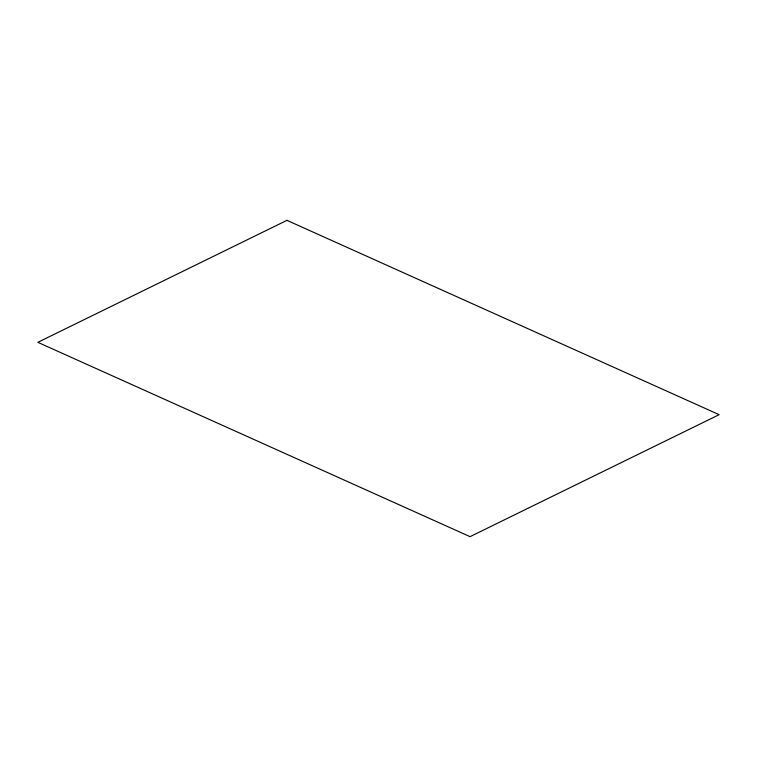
<?xml version="1.0" encoding="UTF-8"?>
<svg xmlns="http://www.w3.org/2000/svg" width="757" height="757" viewBox="0 0 757 757"><rect width="100%" height="100%" fill="white"/><g stroke="black" fill="none" stroke-linecap="round" stroke-linejoin="round"><path stroke-width="1.14" d="M286.95 220.344L37.85 342.325L470.05 536.656L719.15 414.675L286.95 220.344"/></g></svg>
